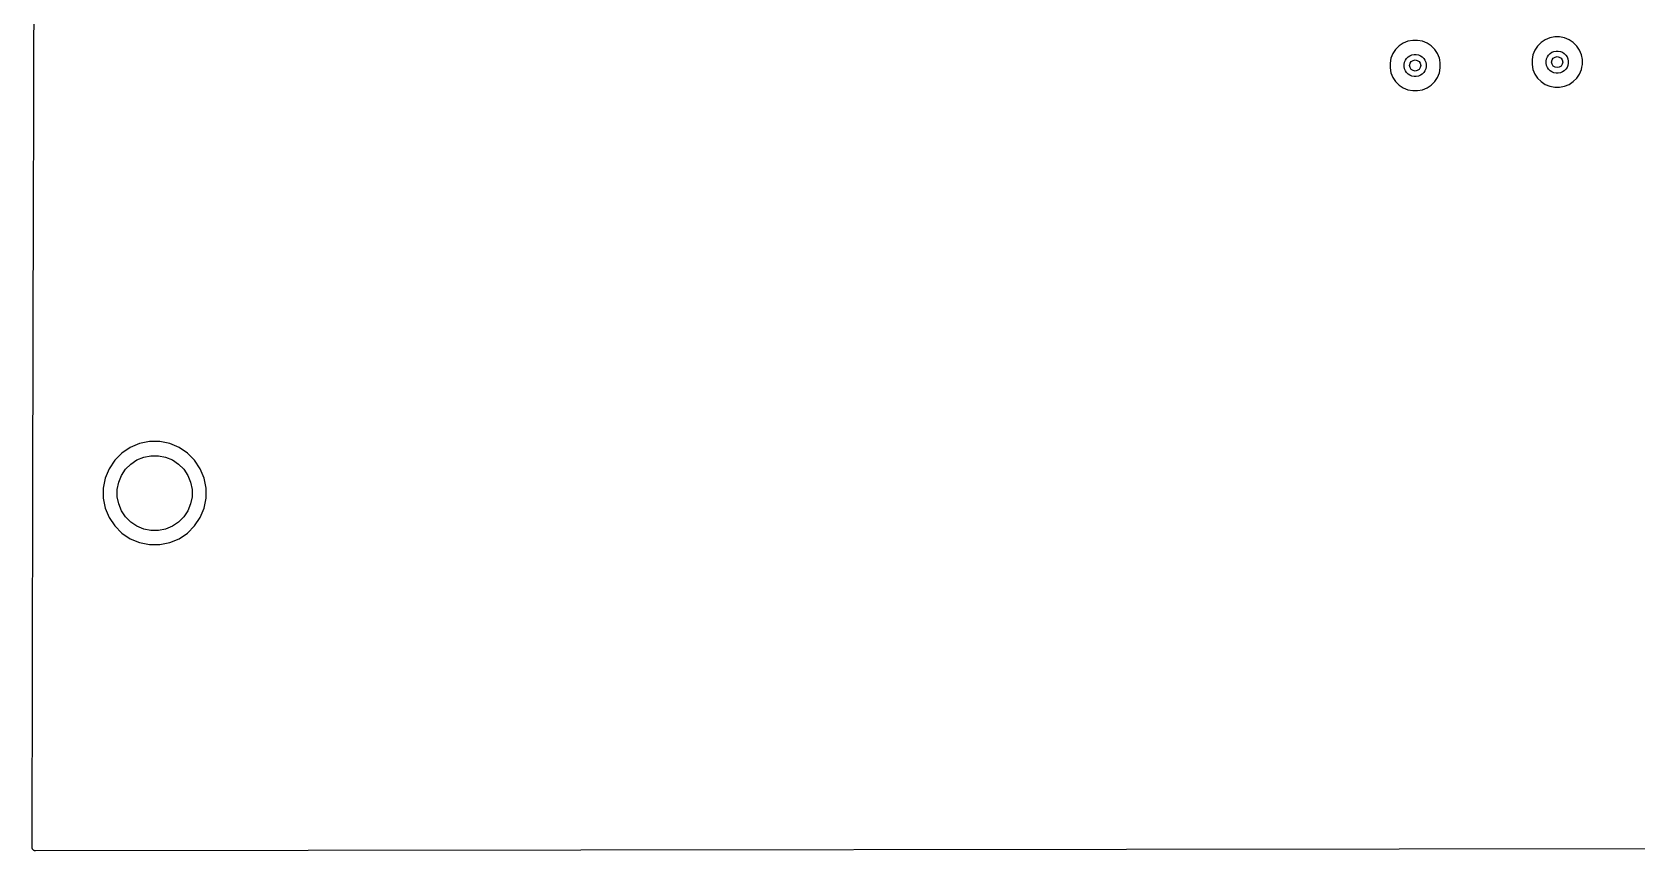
# Model space of a CAD drawing. Extents: x 1.72 to 9.76, y -6.3 to -1.2.
# Drawn here: x 1.72 to 4, y -6.304 to -5.14 of the extents above; entities that cross this region are included whole.
import ezdxf

# ---------------------------------------------------------------- set-up
doc = ezdxf.new("R2010")
doc.units = 0
doc.header["$MEASUREMENT"] = 0
doc.layers.add('BLACK', color=7, linetype='CONTINUOUS')

msp = doc.modelspace()

# ---------------------------------------------------------------- linework, layer by layer
at = {"layer": 'BLACK', "linetype": 'CONTINUOUS'}
for p, q in [((1.72215, -5.18363), (1.72997, -1.86079)), ((3.67432, -5.15328), (3.66781, -5.15598)), ((3.68122, -5.15191), (3.67432, -5.15328)), ((3.68827, -5.15191), (3.68122, -5.15191)), ((3.69517, -5.15328), (3.68827, -5.15191)), ((3.70168, -5.15598), (3.69517, -5.15328)), ((3.86961, -5.15118), (3.86375, -5.15509)), ((3.87611, -5.14849), (3.86961, -5.15118)), ((3.88302, -5.14711), (3.87611, -5.14849)), ((3.89006, -5.14711), (3.88302, -5.14711)), ((3.89697, -5.14849), (3.89006, -5.14711)), ((3.90347, -5.15118), (3.89697, -5.14849)), ((3.90933, -5.15509), (3.90347, -5.15118)), ((3.65307, -5.17072), (3.65037, -5.17723)), ((3.65698, -5.16487), (3.65307, -5.17072)), ((3.66196, -5.15989), (3.65698, -5.16487)), ((3.66781, -5.15598), (3.66196, -5.15989)), ((3.67251, -5.17762), (3.67471, -5.17542)), ((3.67471, -5.17542), (3.67729, -5.1737)), ((3.67729, -5.1737), (3.68015, -5.17251)), ((3.68015, -5.17251), (3.68319, -5.17191)), ((3.68319, -5.17191), (3.6863, -5.17191)), ((3.6863, -5.17191), (3.68934, -5.17251)), ((3.68934, -5.17251), (3.6922, -5.1737)), ((3.6922, -5.1737), (3.69478, -5.17542)), ((3.69478, -5.17542), (3.69698, -5.17762)), ((3.70753, -5.15989), (3.70168, -5.15598)), ((3.71251, -5.16487), (3.70753, -5.15989)), ((3.71642, -5.17072), (3.71251, -5.16487)), ((3.71912, -5.17723), (3.71642, -5.17072)), ((3.85217, -5.17243), (3.85079, -5.17934)), ((3.85486, -5.16593), (3.85217, -5.17243)), ((3.85877, -5.16007), (3.85486, -5.16593)), ((3.86375, -5.15509), (3.85877, -5.16007)), ((3.8714, -5.17827), (3.87258, -5.1754)), ((3.87258, -5.1754), (3.87431, -5.17282)), ((3.87431, -5.17282), (3.8765, -5.17063)), ((3.8765, -5.17063), (3.87908, -5.1689)), ((3.87908, -5.1689), (3.88195, -5.16772)), ((3.88195, -5.16772), (3.88499, -5.16711)), ((3.88499, -5.16711), (3.88809, -5.16711)), ((3.88809, -5.16711), (3.89113, -5.16772)), ((3.89113, -5.16772), (3.894, -5.1689)), ((3.894, -5.1689), (3.89658, -5.17063)), ((3.89658, -5.17063), (3.89877, -5.17282)), ((3.89877, -5.17282), (3.9005, -5.1754)), ((3.9005, -5.1754), (3.90168, -5.17827)), ((3.91431, -5.16007), (3.90933, -5.15509)), ((3.91822, -5.16593), (3.91431, -5.16007)), ((3.92091, -5.17243), (3.91822, -5.16593)), ((3.92229, -5.17934), (3.92091, -5.17243)), ((1.72195, -5.26982), (1.72215, -5.18363)), ((3.65037, -5.17723), (3.649, -5.18413)), ((3.649, -5.18413), (3.649, -5.19118)), ((3.649, -5.19118), (3.65037, -5.19808)), ((3.65037, -5.19808), (3.65307, -5.20459)), ((3.669, -5.1861), (3.6696, -5.18306)), ((3.669, -5.18921), (3.669, -5.1861)), ((3.6696, -5.19225), (3.669, -5.18921)), ((3.6696, -5.18306), (3.67079, -5.1802)), ((3.67079, -5.19511), (3.6696, -5.19225)), ((3.67079, -5.1802), (3.67251, -5.17762)), ((3.67251, -5.19769), (3.67079, -5.19511)), ((3.67471, -5.19989), (3.67251, -5.19769)), ((3.69698, -5.19769), (3.69478, -5.19989)), ((3.69698, -5.17762), (3.6987, -5.1802)), ((3.6987, -5.19511), (3.69698, -5.19769)), ((3.6987, -5.1802), (3.69989, -5.18306)), ((3.69989, -5.19225), (3.6987, -5.19511)), ((3.69989, -5.18306), (3.70049, -5.1861)), ((3.70049, -5.18921), (3.69989, -5.19225)), ((3.70049, -5.1861), (3.70049, -5.18921)), ((3.71642, -5.20459), (3.71912, -5.19808)), ((3.71964, -5.17982), (3.71912, -5.17723)), ((3.71912, -5.19808), (3.72049, -5.19118)), ((3.72049, -5.18413), (3.71964, -5.17982)), ((3.72049, -5.19118), (3.72049, -5.18413)), ((3.85079, -5.17934), (3.85079, -5.18638)), ((3.85079, -5.18638), (3.85217, -5.19329)), ((3.85217, -5.19329), (3.85486, -5.19979)), ((3.87079, -5.18131), (3.8714, -5.17827)), ((3.87079, -5.18441), (3.87079, -5.18131)), ((3.8714, -5.18745), (3.87079, -5.18441)), ((3.87258, -5.19032), (3.8714, -5.18745)), ((3.87431, -5.1929), (3.87258, -5.19032)), ((3.8765, -5.19509), (3.87431, -5.1929)), ((3.87908, -5.19682), (3.8765, -5.19509)), ((3.88195, -5.198), (3.87908, -5.19682)), ((3.88499, -5.19861), (3.88195, -5.198)), ((3.88809, -5.19861), (3.88499, -5.19861)), ((3.89113, -5.198), (3.88809, -5.19861)), ((3.894, -5.19682), (3.89113, -5.198)), ((3.89658, -5.19509), (3.894, -5.19682)), ((3.89877, -5.1929), (3.89658, -5.19509)), ((3.9005, -5.19032), (3.89877, -5.1929)), ((3.90168, -5.18745), (3.9005, -5.19032)), ((3.90168, -5.17827), (3.90229, -5.18131)), ((3.90229, -5.18441), (3.90168, -5.18745)), ((3.90229, -5.18131), (3.90229, -5.18441)), ((3.91822, -5.19979), (3.92091, -5.19329)), ((3.92091, -5.19329), (3.92155, -5.19011)), ((3.92155, -5.19011), (3.92229, -5.18638)), ((3.92155, -5.19011), (3.92155, -5.19011)), ((3.92229, -5.18638), (3.92229, -5.17934)), ((3.65307, -5.20459), (3.65698, -5.21044)), ((3.65698, -5.21044), (3.66196, -5.21542)), ((3.66196, -5.21542), (3.66781, -5.21933)), ((3.66781, -5.21933), (3.67432, -5.22203)), ((3.67729, -5.20161), (3.67471, -5.19989)), ((3.68015, -5.2028), (3.67729, -5.20161)), ((3.68319, -5.2034), (3.68015, -5.2028)), ((3.6863, -5.2034), (3.68319, -5.2034)), ((3.68934, -5.2028), (3.6863, -5.2034)), ((3.6922, -5.20161), (3.68934, -5.2028)), ((3.69478, -5.19989), (3.6922, -5.20161)), ((3.69517, -5.22203), (3.70168, -5.21933)), ((3.70168, -5.21933), (3.70753, -5.21542)), ((3.70753, -5.21542), (3.71251, -5.21044)), ((3.71251, -5.21044), (3.71642, -5.20459)), ((3.85486, -5.19979), (3.85877, -5.20565)), ((3.85877, -5.20565), (3.86375, -5.21063)), ((3.86375, -5.21063), (3.86961, -5.21454)), ((3.86961, -5.21454), (3.87611, -5.21723)), ((3.87611, -5.21723), (3.88302, -5.21861)), ((3.88302, -5.21861), (3.89006, -5.21861)), ((3.89006, -5.21861), (3.89697, -5.21723)), ((3.89697, -5.21723), (3.90347, -5.21454)), ((3.90347, -5.21454), (3.90933, -5.21063)), ((3.90933, -5.21063), (3.91431, -5.20565)), ((3.91431, -5.20565), (3.91822, -5.19979)), ((3.67432, -5.22203), (3.68122, -5.2234)), ((3.68122, -5.2234), (3.68827, -5.2234)), ((3.68827, -5.2234), (3.69517, -5.22203)), ((1.7217, -5.37579), (1.72195, -5.26982)), ((1.72195, -5.26982), (1.72195, -5.26982)), ((1.72073, -5.78757), (1.7217, -5.37579)), ((1.8865, -5.72213), (1.87236, -5.72494)), ((1.90091, -5.72213), (1.8865, -5.72213)), ((1.91504, -5.72494), (1.90091, -5.72213)), ((1.84707, -5.73846), (1.83688, -5.74865)), ((1.85905, -5.73045), (1.84707, -5.73846)), ((1.87236, -5.72494), (1.85905, -5.73045)), ((1.86852, -5.74818), (1.8782, -5.74417)), ((1.8782, -5.74417), (1.88847, -5.74213)), ((1.88847, -5.74213), (1.89894, -5.74213)), ((1.89894, -5.74213), (1.9092, -5.74417)), ((1.9092, -5.74417), (1.91888, -5.74818)), ((1.92835, -5.73045), (1.91504, -5.72494)), ((1.94033, -5.73846), (1.92835, -5.73045)), ((1.95052, -5.74865), (1.94033, -5.73846)), ((1.82888, -5.76063), (1.82336, -5.77394)), ((1.83688, -5.74865), (1.82888, -5.76063)), ((1.8466, -5.7701), (1.85242, -5.76139)), ((1.85242, -5.76139), (1.85982, -5.75399)), ((1.85982, -5.75399), (1.86852, -5.74818)), ((1.91888, -5.74818), (1.92758, -5.75399)), ((1.92758, -5.75399), (1.93498, -5.76139)), ((1.93498, -5.76139), (1.9408, -5.7701)), ((1.95853, -5.76063), (1.95052, -5.74865)), ((1.96404, -5.77394), (1.95853, -5.76063)), ((1.71953, -6.29877), (1.72073, -5.78757)), ((1.82336, -5.77394), (1.82055, -5.78807)), ((1.82055, -5.78807), (1.82055, -5.80248)), ((1.84055, -5.79004), (1.84259, -5.77977)), ((1.84055, -5.80051), (1.84055, -5.79004)), ((1.84259, -5.77977), (1.8466, -5.7701)), ((1.9408, -5.7701), (1.94481, -5.77977)), ((1.94481, -5.77977), (1.94685, -5.79004)), ((1.94685, -5.79004), (1.94685, -5.80051)), ((1.96685, -5.78807), (1.96404, -5.77394)), ((1.96685, -5.80248), (1.96685, -5.78807)), ((1.82055, -5.80248), (1.82336, -5.81661)), ((1.84259, -5.81078), (1.84055, -5.80051)), ((1.8466, -5.82045), (1.84259, -5.81078)), ((1.94481, -5.81078), (1.9408, -5.82045)), ((1.94685, -5.80051), (1.94481, -5.81078)), ((1.96404, -5.81661), (1.96685, -5.80248)), ((1.82336, -5.81661), (1.82888, -5.82992)), ((1.82888, -5.82992), (1.83688, -5.84191)), ((1.85242, -5.82916), (1.8466, -5.82045)), ((1.85982, -5.83656), (1.85242, -5.82916)), ((1.86852, -5.84238), (1.85982, -5.83656)), ((1.92758, -5.83656), (1.91888, -5.84238)), ((1.93498, -5.82916), (1.92758, -5.83656)), ((1.9408, -5.82045), (1.93498, -5.82916)), ((1.95052, -5.84191), (1.95853, -5.82992)), ((1.95853, -5.82992), (1.96404, -5.81661)), ((1.83688, -5.84191), (1.84707, -5.85209)), ((1.84707, -5.85209), (1.85905, -5.8601)), ((1.85905, -5.8601), (1.87236, -5.86561)), ((1.8782, -5.84638), (1.86852, -5.84238)), ((1.88847, -5.84843), (1.8782, -5.84638)), ((1.89894, -5.84843), (1.88847, -5.84843)), ((1.9092, -5.84638), (1.89894, -5.84843)), ((1.91888, -5.84238), (1.9092, -5.84638)), ((1.91504, -5.86561), (1.92835, -5.8601)), ((1.92835, -5.8601), (1.94033, -5.85209)), ((1.94033, -5.85209), (1.95052, -5.84191)), ((1.87236, -5.86561), (1.8865, -5.86843)), ((1.8865, -5.86843), (1.90091, -5.86843)), ((1.90091, -5.86843), (1.91504, -5.86561)), ((9.75102, -6.29329), (1.72454, -6.30378)), ((1.71958, -6.29925), (1.71953, -6.29877)), ((1.71962, -6.29972), (1.71958, -6.29925)), ((1.71962, -6.29973), (1.71962, -6.29972)), ((1.71962, -6.29974), (1.71962, -6.29973)), ((1.71976, -6.3002), (1.71962, -6.29974)), ((1.7199, -6.30066), (1.71976, -6.3002)), ((1.7199, -6.30067), (1.7199, -6.30066)), ((1.7199, -6.30066), (1.7199, -6.30066)), ((1.72013, -6.30109), (1.7199, -6.30067)), ((1.72035, -6.30152), (1.72013, -6.30109)), ((1.72036, -6.30153), (1.72035, -6.30152)), ((1.72036, -6.30154), (1.72036, -6.30153)), ((1.72066, -6.30191), (1.72036, -6.30154)), ((1.72096, -6.30228), (1.72066, -6.30191)), ((1.72097, -6.30229), (1.72096, -6.30228)), ((1.72134, -6.3026), (1.72097, -6.30229)), ((1.72097, -6.30229), (1.72097, -6.30229)), ((1.72171, -6.30291), (1.72134, -6.3026)), ((1.72172, -6.30291), (1.72171, -6.30291)), ((1.72173, -6.30292), (1.72172, -6.30291)), ((1.72215, -6.30315), (1.72173, -6.30292)), ((1.72257, -6.30338), (1.72215, -6.30315)), ((1.72258, -6.30338), (1.72257, -6.30338)), ((1.72305, -6.30353), (1.72258, -6.30338)), ((1.72258, -6.30338), (1.72258, -6.30338)), ((1.7235, -6.30367), (1.72305, -6.30353)), ((1.72351, -6.30367), (1.7235, -6.30367)), ((1.724, -6.30373), (1.72351, -6.30367)), ((1.72351, -6.30367), (1.72351, -6.30367)), ((1.72447, -6.30378), (1.724, -6.30373)), ((1.72448, -6.30378), (1.72447, -6.30378)), ((1.72449, -6.30378), (1.72448, -6.30378)), ((1.72448, -6.30378), (1.72448, -6.30378)), ((1.72454, -6.30378), (1.72449, -6.30378))]:
    msp.add_line(p, q, dxfattribs=at)
at = {"layer": 'BLACK'}
for centre in [(3.88654, -5.18286), (3.68475, -5.18765)]:
    msp.add_circle(centre, 0.00787, dxfattribs=at)

doc.saveas('drawing.dxf')
